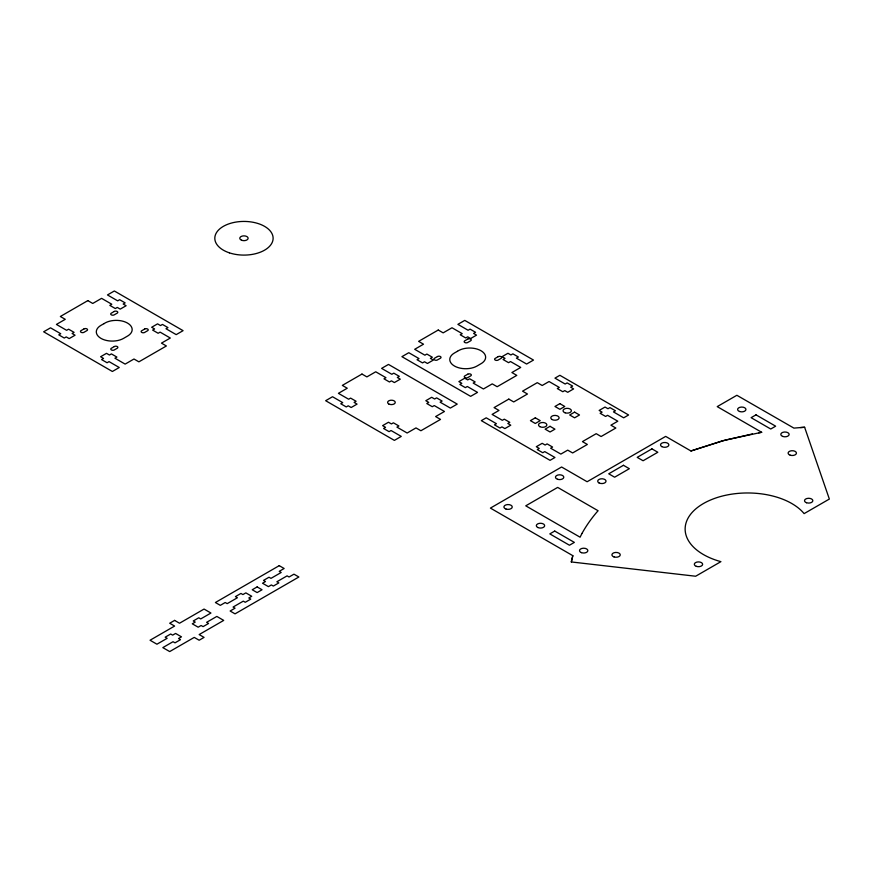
<?xml version="1.0" encoding="UTF-8"?>
<svg xmlns="http://www.w3.org/2000/svg" width="873" height="873" viewBox="0 0 873 873"><rect width="100%" height="100%" fill="white"/><g stroke="black" fill="none" stroke-linecap="round" stroke-linejoin="round"><path stroke-width="1.31" d="M571.335 561.961L572.819 555.675L490.408 508.097L561.601 467L587.125 481.743L665.673 436.391L690.936 450.97L725.321 440.079L761.671 432.288L717.224 406.622L736.867 395.283L793.906 428.108L804.611 427.246L829.35 499.05L804.109 513.619A62.485 36.077 0 0 0 791.8 503.535L790.709 502.913A62.485 36.077 0 0 0 782.339 499.05L781.051 498.57A62.485 36.077 0 0 0 777.079 497.228L775.715 496.824A62.485 36.077 0 0 0 729.479 494.522L728.017 494.795A62.485 36.077 0 0 0 723.706 495.711L722.298 496.06A62.485 36.077 0 0 0 715.489 498.101L714.19 498.57A62.485 36.077 0 0 0 694.821 509.745L694.024 510.498A62.485 36.077 0 0 0 690.488 514.426L689.888 515.245A62.485 36.077 0 0 0 688.284 517.733L687.826 518.573A62.485 36.077 0 0 0 691.798 545.265L692.507 546.051A62.485 36.077 0 0 0 694.821 548.342L695.661 549.084A62.485 36.077 0 0 0 702.361 553.919L703.431 554.551A62.485 36.077 0 0 0 720.902 561.655L695.661 576.235L571.291 561.95L572.819 555.675M690.936 450.97L722.047 440.941L752.406 433.936M758.648 432.79L761.671 432.288M800.497 427.552L804.633 427.29M581.996 533.425L580.087 537.201L525.753 505.827L557.672 487.407L598.103 510.749L596.608 512.407A266.592 153.921 0 0 0 581.996 533.425M104.018 323.643L100.984 325.345A15.965 9.221 0 0 0 100.984 338.386A15.965 9.221 0 0 0 123.573 338.386L126.945 336.411A15.965 9.221 0 0 0 127.294 322.955A15.965 9.221 0 0 0 104.018 323.643M457.474 351.284L454.451 352.987A15.965 9.221 0 0 0 454.451 366.027A15.965 9.221 0 0 0 477.029 366.027L480.412 364.052A15.965 9.221 0 0 0 480.761 350.597A15.965 9.221 0 0 0 457.474 351.284M84.015 328.903L80.905 330.714A2.073 1.2 0 0 0 81.08 332.286A2.073 1.2 0 0 0 83.808 332.395L86.94 330.594A2.073 1.2 0 0 0 86.94 328.903A2.073 1.2 0 0 0 84.015 328.903M114.243 311.465L111.133 313.276A2.073 1.2 0 0 0 111.308 314.847A2.073 1.2 0 0 0 114.036 314.946L117.178 313.156A2.073 1.2 0 0 0 117.178 311.465A2.073 1.2 0 0 0 114.243 311.465M114.319 346.548L111.209 348.36A2.073 1.2 0 0 0 111.395 349.931A2.073 1.2 0 0 0 114.123 350.04L117.255 348.24A2.073 1.2 0 0 0 117.255 346.548A2.073 1.2 0 0 0 114.319 346.548M144.678 329.034L141.568 330.845A2.073 1.2 0 0 0 141.753 332.417A2.073 1.2 0 0 0 144.482 332.526L147.613 330.725A2.073 1.2 0 0 0 147.613 329.034A2.073 1.2 0 0 0 144.678 329.034M437.471 356.544L434.361 358.356A2.073 1.2 0 0 0 434.547 359.927A2.073 1.2 0 0 0 437.264 360.036L440.407 358.236A2.073 1.2 0 0 0 440.407 356.544A2.073 1.2 0 0 0 437.471 356.544M467.71 339.106L464.6 340.917A2.073 1.2 0 0 0 464.774 342.489A2.073 1.2 0 0 0 467.502 342.587L470.634 340.797A2.073 1.2 0 0 0 470.634 339.106A2.073 1.2 0 0 0 467.71 339.106M467.786 374.19L464.676 376.001A2.073 1.2 0 0 0 464.851 377.572A2.073 1.2 0 0 0 467.579 377.682L470.722 375.881A2.073 1.2 0 0 0 470.722 374.19A2.073 1.2 0 0 0 467.786 374.19M498.145 356.675L495.035 358.487A2.073 1.2 0 0 0 495.209 360.058A2.073 1.2 0 0 0 497.937 360.167L501.069 358.366A2.073 1.2 0 0 0 501.069 356.675A2.073 1.2 0 0 0 498.145 356.675M87.835 300.618L60.346 316.495L65.257 319.322L56.418 324.429L66.621 330.321L68.585 329.186L74.085 332.362L72.121 333.497L75.067 335.199L69.174 338.604L66.239 336.902L64.275 338.037L58.775 334.861L60.739 333.726L50.525 327.833L43.65 331.795L112.377 371.483L119.252 367.511L109.049 361.618L107.084 362.753L101.584 359.578L103.549 358.443L100.602 356.741L106.495 353.336L109.441 355.038L111.406 353.903L116.895 357.079L114.93 358.214L125.145 364.106L133.984 359.01L138.894 361.837L166.383 345.97L161.472 343.133L170.311 338.037L160.097 332.133L158.133 333.268L152.644 330.092L154.608 328.957L151.662 327.266L157.555 323.861L160.49 325.564L162.454 324.429L167.954 327.604L165.99 328.739L176.204 334.632L183.079 330.66L114.341 290.982L107.477 294.943L117.68 300.847L119.645 299.712L125.145 302.887L123.18 304.022L126.127 305.725L120.234 309.118L117.288 307.416L115.323 308.551L109.834 305.375L111.799 304.241L101.584 298.348L92.745 303.455L87.835 300.618M361.979 374.059L342.336 385.397L347.247 388.234L338.418 393.33L348.622 399.223L350.586 398.099L356.086 401.264L354.122 402.398L357.068 404.101L351.175 407.505L348.229 405.803L346.265 406.938L340.776 403.763L342.729 402.628L332.526 396.735L325.651 400.707L394.378 440.385L401.253 436.413L391.039 430.52L389.074 431.655L383.585 428.479L385.55 427.344L382.603 425.642L388.485 422.248L391.431 423.94L393.396 422.816L398.896 425.98L396.931 427.115L407.145 433.019L415.985 427.912L420.895 430.749L440.527 419.411L435.616 416.574L444.455 411.478L434.241 405.574L432.288 406.709L426.788 403.533L428.752 402.398L425.806 400.707L431.699 397.302L434.634 399.005L436.598 397.87L442.098 401.045L440.134 402.18L450.348 408.073L457.223 404.101L388.485 364.423L381.621 368.384L391.824 374.288L393.788 373.153L399.288 376.328L397.324 377.463L400.271 379.155L394.378 382.56L391.431 380.857L389.467 381.992L383.978 378.817L385.942 377.682L375.728 371.789L366.889 376.896L361.979 374.059M438.246 330.027L418.614 341.365L423.514 344.202L414.686 349.298L424.889 355.191L426.853 354.056L432.353 357.232L430.389 358.366L433.335 360.069L427.443 363.474L424.496 361.771L422.532 362.906L417.043 359.731L419.007 358.596L408.793 352.703L401.918 356.664L470.645 396.353L477.52 392.381L467.317 386.488L465.353 387.623L459.853 384.447L461.817 383.312L458.871 381.61L464.763 378.205L467.71 379.908L469.663 378.773L475.163 381.948L473.199 383.083L483.413 388.976L492.252 383.88L497.163 386.717L516.794 375.379L511.894 372.542L520.723 367.435L510.519 361.542L508.555 362.677L503.055 359.501L505.02 358.366L502.073 356.664L507.966 353.27L510.912 354.973L512.877 353.838L518.366 357.013L516.401 358.137L526.615 364.041L533.49 360.069L464.763 320.391L457.889 324.352L468.092 330.256L470.056 329.121L475.556 332.297L473.592 333.431L476.538 335.123L470.645 338.528L467.71 336.825L465.746 337.96L460.246 334.785L462.21 333.65L451.996 327.757L443.157 332.864L438.246 330.027M508.806 399.103L494.074 407.604L498.985 410.441L492.11 414.413L502.324 420.306L504.288 419.171L509.788 422.346L507.824 423.481L510.77 425.184L504.878 428.588L501.931 426.886L499.967 428.021L494.467 424.845L496.431 423.711L486.217 417.818L481.318 420.644L550.045 460.333L554.955 457.496L544.741 451.603L542.777 452.738L537.277 449.562L539.241 448.427L536.295 446.725L542.188 443.32L545.134 445.023L547.098 443.888L552.598 447.063L550.634 448.198L560.848 454.091L567.723 450.13L572.633 452.956L587.354 444.455L582.444 441.618L596.194 433.685L601.104 436.522L615.836 428.021L610.925 425.184L617.8 421.212L607.586 415.319L605.622 416.454L600.122 413.278L602.086 412.143L599.14 410.441L605.033 407.047L607.979 408.739L609.943 407.604L615.443 410.779L613.479 411.914L623.682 417.818L628.593 414.981L559.866 375.292L554.955 378.129L565.169 384.022L567.134 382.898L572.633 386.062L570.669 387.197L573.616 388.9L567.723 392.304L564.776 390.602L562.812 391.737L557.312 388.561L559.277 387.426L549.062 381.534L542.188 385.495L537.277 382.669L522.556 391.169L527.467 394.007L513.717 401.94L508.806 399.103M174.611 620.397L169.7 623.235L174.611 626.061L150.058 640.236L156.933 644.209L167.147 638.316L165.183 637.181L170.682 634.005L172.647 635.14L175.593 633.438L181.486 636.843L178.539 638.534L180.504 639.669L175.004 642.844L173.04 641.71L162.825 647.613L169.7 651.574L194.243 637.399L199.153 640.236L204.064 637.399L199.153 634.573L223.706 620.397L216.831 616.425L206.617 622.329L208.582 623.464L203.082 626.628L201.117 625.505L198.171 627.196L192.278 623.802L195.225 622.1L193.26 620.965L198.76 617.789L200.725 618.924L210.939 613.032L204.064 609.059L179.522 623.235L174.611 620.397M279.229 565.66L215.402 602.512L220.312 605.349L225.223 602.512L227.187 603.647L237.401 597.754L235.437 596.619L240.937 593.444L242.901 594.578L245.848 592.876L251.74 596.281L248.794 597.972L250.758 599.107L245.258 602.283L243.294 601.148L233.08 607.051L235.044 608.175L230.134 611.013L235.044 613.85L298.872 576.998L293.961 574.172L289.05 576.998L287.086 575.864L276.872 581.767L278.836 582.902L273.336 586.067L271.372 584.943L268.426 586.634L262.533 583.24L265.479 581.538L263.515 580.403L269.015 577.228L270.979 578.363L281.193 572.47L279.229 571.335L284.14 568.498L279.229 565.66M535.313 417.818L530.413 420.644L535.313 423.481L540.223 420.644L535.313 417.818M559.866 403.642L554.955 406.48L559.866 409.306L564.776 406.48L559.866 403.642M257.142 586.918L252.232 589.755L257.142 592.592L262.042 589.755L257.142 586.918M550.045 426.319L545.134 429.156L550.045 431.982L554.955 429.156L550.045 426.319M574.598 412.143L569.687 414.981L574.598 417.818L579.497 414.981L574.598 412.143M623.453 465.298L608.732 473.799L614.625 477.204L629.346 468.703L623.453 465.298M651.935 448.864L637.203 457.365L643.095 460.758L657.827 452.258L651.935 448.864M554.726 531.057L549.815 533.894L569.458 545.232L574.358 542.395L554.726 531.057M756.007 414.85L751.107 417.676L770.739 429.014L775.65 426.188L756.007 414.85M806.499 502.728A4.169 2.401 0 0 0 812.839 500.742A4.169 2.401 0 0 0 806.685 498.57A4.169 2.401 0 0 0 806.499 502.728M696.316 566.348A4.169 2.401 0 0 0 702.645 564.351A4.169 2.401 0 0 0 696.49 562.19A4.169 2.401 0 0 0 696.316 566.348M565.147 412.809A4.169 2.401 0 0 0 571.389 410.725A4.169 2.401 0 0 0 565.147 408.64A4.169 2.401 0 0 0 565.147 412.809M539.732 426.602A4.169 2.401 0 0 0 546.705 425.522A4.169 2.401 0 0 0 541.598 422.576A4.169 2.401 0 0 0 539.732 426.602M552.009 419.509A4.169 2.401 0 0 0 558.982 418.44A4.169 2.401 0 0 0 553.875 415.493A4.169 2.401 0 0 0 552.009 419.509M388.736 403.959A3.819 2.204 0 0 0 395.12 402.977A3.819 2.204 0 0 0 390.449 400.271A3.819 2.204 0 0 0 388.736 403.959M739.518 411.478A4.169 2.401 0 0 0 745.935 409.579A4.169 2.401 0 0 0 739.868 407.32A4.169 2.401 0 0 0 739.518 411.478M782.721 436.424A4.169 2.401 0 0 0 789.137 434.525A4.169 2.401 0 0 0 783.07 432.266A4.169 2.401 0 0 0 782.721 436.424M581.429 552.642A4.169 2.401 0 0 0 587.845 550.732A4.169 2.401 0 0 0 581.789 548.473A4.169 2.401 0 0 0 581.429 552.642M537.735 527.478A4.169 2.401 0 0 0 544.577 526.146A4.169 2.401 0 0 0 539.143 523.396A4.169 2.401 0 0 0 537.735 527.478M661.745 446.594A4.169 2.401 0 0 0 668.718 445.514A4.169 2.401 0 0 0 663.622 442.567A4.169 2.401 0 0 0 661.745 446.594M598.911 482.867A4.169 2.401 0 0 0 605.884 481.798A4.169 2.401 0 0 0 600.777 478.851A4.169 2.401 0 0 0 598.911 482.867M506.002 509.046A4.169 2.401 0 0 0 512.255 506.962A4.169 2.401 0 0 0 506.002 504.878A4.169 2.401 0 0 0 506.002 509.046M557.552 479.288A4.169 2.401 0 0 0 563.794 477.204A4.169 2.401 0 0 0 557.552 475.119A4.169 2.401 0 0 0 557.552 479.288M790.207 455.193A4.169 2.401 0 0 0 796.449 453.109A4.169 2.401 0 0 0 790.207 451.025A4.169 2.401 0 0 0 790.207 455.193M614.003 556.919A4.169 2.401 0 0 0 620.256 554.835A4.169 2.401 0 0 0 614.003 552.751A4.169 2.401 0 0 0 614.003 556.919M229.381 252.843A29.158 16.838 0 0 0 273.118 238.264A29.158 16.838 0 0 0 229.381 223.684A29.158 16.838 0 0 0 229.381 252.843M241.526 240.217A4.169 2.401 0 0 0 248.107 238.493A4.169 2.401 0 0 0 242.236 236.07A4.169 2.401 0 0 0 241.526 240.217"/></g></svg>
